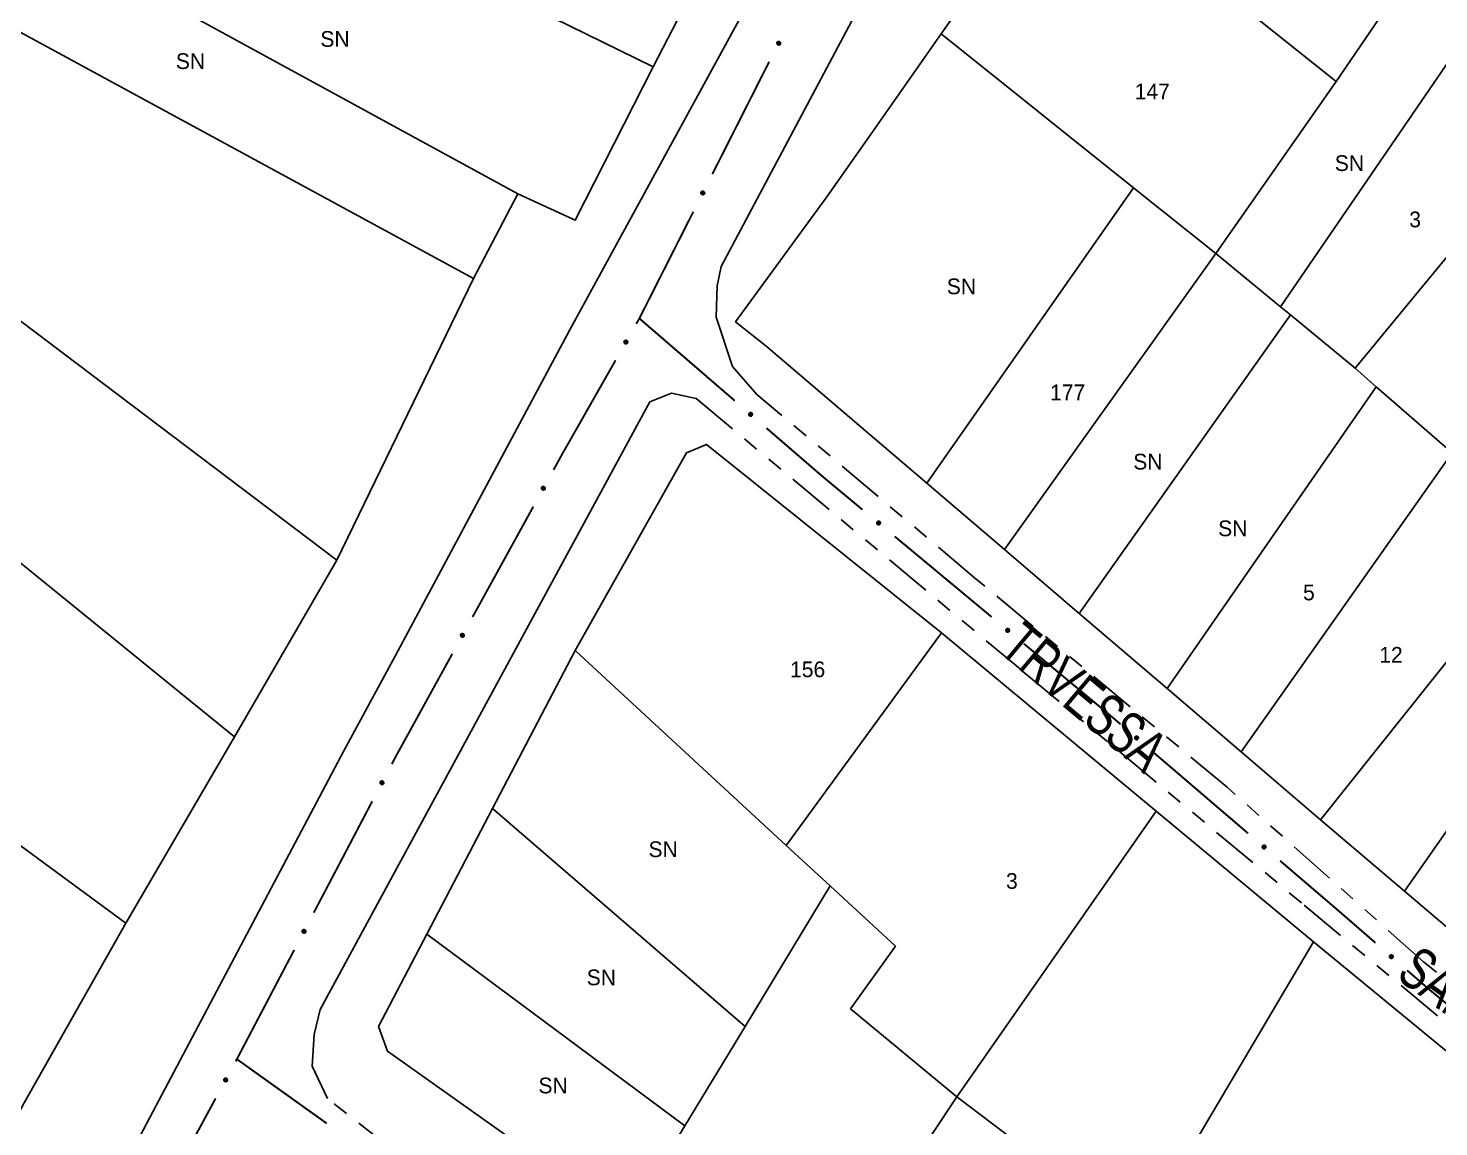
# Model space of a CAD drawing. Extents: x 209193 to 212081, y 4877574 to 4880493.
# Drawn here: x 209856.2 to 209990.7, y 4878686.6 to 4878791.3 of the extents above; entities that cross this region are included whole.
import ezdxf
from ezdxf.enums import TextEntityAlignment as Align

# ---------------------------------------------------------------- set-up
doc = ezdxf.new("R2010")
doc.units = 0
doc.header["$LTSCALE"] = 1.5
doc.header["$MEASUREMENT"] = 0
doc.linetypes.add('TRACO_25', pattern=[8, 3, -1, 1, -1, 1, -1])
for name, color, linetype in [('CD_MALHA_LOTES', 7, 'CONTINUOUS'), ('RU-QUADRA', 210, 'CONTINUOUS'), ('SV-EIXO-ROD-ESTR', 7, 'CONTINUOUS'), ('SV-EIXO-RUA-N-PAV', 6, 'CONTINUOUS'), ('SV-EST-MUNIC-PAV', 20, 'CONTINUOUS'), ('SV-RUA-NAO-PAV', 7, 'CONTINUOUS'), ('SV-TXT-RUA-N-PAV', 7, 'CONTINUOUS'), ('Th_NmrPort', 1, 'CONTINUOUS')]:
    doc.layers.add(name, color=color, linetype=linetype)
doc.styles.add('ARIAL', font='ARIAL.SHX')

msp = doc.modelspace()

# ---------------------------------------------------------------- linework, layer by layer
at = {"layer": 'CD_MALHA_LOTES', "linetype": 'Continuous', "flags": 128}
for points in [[(209853.40098, 4878818.24322), (209915.808732, 4878787.626565)], [(209929.251265, 4878813.696072), (209915.808732, 4878787.626565)], [(209980.899472, 4878786.222114), (209955.424889, 4878806.574308)], [(209902.904864, 4878775.529397), (209848.267111, 4878805.371383)], [(209898.662621, 4878767.451136), (209844.084836, 4878797.133159)], [(209943.233218, 4878790.778889), (209945.809784, 4878794.45896)], [(209975.58288, 4878764.775306), (209996.464433, 4878795.267885)], [(209980.899472, 4878786.222114), (209986.4757, 4878794.47161)], [(209936.565113, 4878781.254933), (209943.233218, 4878790.778889)], [(209961.565597, 4878776.104576), (209943.233218, 4878790.778889)], [(209915.808732, 4878787.626565), (209908.374752, 4878773.030088)], [(209969.434309, 4878769.846547), (209980.899472, 4878786.222114)], [(209982.706267, 4878758.900052), (210005.661011, 4878786.782514)], [(209885.645264, 4878740.626933), (209828.190425, 4878784.035774)], [(209932.36373, 4878775.254158), (209936.565113, 4878781.254933)], [(209902.904864, 4878775.529397), (209898.662621, 4878767.451136)], [(209908.374752, 4878773.030088), (209902.904864, 4878775.529397)], [(209926.539482, 4878761.048097), (209923.655007, 4878763.321722), (209932.36373, 4878775.254158)], [(209941.876724, 4878747.952197), (209961.565597, 4878776.104576)], [(209961.565597, 4878776.104576), (209969.434309, 4878769.846547)], [(209949.269803, 4878741.633273), (209969.434309, 4878769.846547)], [(209975.58288, 4878764.775306), (209969.434309, 4878769.846547)], [(209875.900509, 4878723.780539), (209819.416327, 4878769.658841)], [(209898.662621, 4878767.451136), (209885.645264, 4878740.626933)], [(209976.538449, 4878763.987168), (209975.58288, 4878764.775306)], [(209956.409977, 4878735.53051), (209976.538449, 4878763.987168)], [(209982.706267, 4878758.900052), (209976.538449, 4878763.987168)], [(209941.876724, 4878747.952197), (209926.539482, 4878761.048097)], [(209984.710118, 4878757.151279), (209982.706267, 4878758.900052)], [(209991.93596, 4878750.845248), (209984.710118, 4878757.151279)], [(209908.350444, 4878731.99601), (209918.986247, 4878750.860845), (209920.876571, 4878751.650662)], [(209920.876571, 4878751.650662), (209943.282864, 4878733.686316)], [(209971.824968, 4878722.355195), (209991.93596, 4878750.845248)], [(209806.735801, 4878749.262652), (209865.525491, 4878706.034335)], [(209949.269803, 4878741.633273), (209941.876724, 4878747.952197)], [(209979.409965, 4878715.872238), (210001.012511, 4878742.924092)], [(209956.409977, 4878735.53051), (209949.269803, 4878741.633273)], [(209885.645264, 4878740.626933), (209875.900509, 4878723.780539)], [(209987.41355, 4878709.063126), (210007.277924, 4878737.456232)], [(209964.782026, 4878728.374854), (209956.409977, 4878735.53051)], [(209928.485126, 4878713.438085), (209943.282864, 4878733.686316)], [(209943.282864, 4878733.686316), (209963.724276, 4878716.690717)], [(209900.479138, 4878716.935255), (209908.350444, 4878731.99601)], [(209928.485126, 4878713.438085), (209908.350444, 4878731.99601)], [(209971.824968, 4878722.355195), (209964.782026, 4878728.374854)], [(209875.900509, 4878723.780539), (209865.525491, 4878706.034335)], [(209979.409965, 4878715.872238), (209971.824968, 4878722.355195)], [(209894.234582, 4878704.987081), (209900.479138, 4878716.935255)], [(209900.479138, 4878716.935255), (209924.567622, 4878696.180743)], [(209944.750738, 4878689.469019), (209963.724276, 4878716.690717)], [(209963.724276, 4878716.690717), (209978.716711, 4878704.225559)], [(209987.41355, 4878709.063126), (209979.409965, 4878715.872238)], [(209932.679878, 4878709.571826), (209928.485126, 4878713.438085)], [(209924.567622, 4878696.180743), (209932.679878, 4878709.571826)], [(209938.904377, 4878703.834771), (209932.679878, 4878709.571826)], [(209996.03699, 4878701.726667), (209987.41355, 4878709.063126)], [(209865.525491, 4878706.034335), (209855.840672, 4878688.88801)], [(209918.818863, 4878686.691139), (209894.234582, 4878704.987081)], [(209962.178063, 4878676.2532), (209978.716711, 4878704.225559)], [(209978.716711, 4878704.225559), (210008.57417, 4878679.71138)], [(209934.61388, 4878697.86226), (209938.904377, 4878703.834771)], [(209944.750738, 4878689.469019), (209934.61388, 4878697.86226)], [(209924.567622, 4878696.180743), (209918.818863, 4878686.691139)], [(209913.315914, 4878677.607298), (209890.488904, 4878693.816546)], [(209925.813878, 4878660.947765), (209944.750738, 4878689.469019)], [(209952.965943, 4878683.23911), (209944.750738, 4878689.469019)], [(209918.818863, 4878686.691139), (209913.315914, 4878677.607298)]]:
    msp.add_lwpolyline(points, dxfattribs=at)
at = {"layer": 'CD_MALHA_LOTES', "linetype": 'Continuous'}
for points in [[(209964.782026, 4878728.374854), (209984.710118, 4878757.151279)], [(209890.488904, 4878693.816546), (209889.629507, 4878696.17585), (209894.234582, 4878704.987081)]]:
    msp.add_lwpolyline(points, dxfattribs=at)
at = {"layer": 'RU-QUADRA', "linetype": 'Continuous'}
msp.add_lwpolyline([(209972.882522, 4878903.12125), (209969.44855, 4878895.803587), (209972.838358, 4878893.724136), (209962.104393, 4878875.198324), (209954.429197, 4878861.131121), (209949.496711, 4878852.263024), (209942.503118, 4878839.395788), (209929.251265, 4878813.696072), (209915.808732, 4878787.626565), (209908.374752, 4878773.030088), (209902.904864, 4878775.529397), (209898.662621, 4878767.451136), (209885.645264, 4878740.626933), (209875.900509, 4878723.780539), (209865.525491, 4878706.034335), (209855.840672, 4878688.88801), (209849.982594, 4878677.97082), (209842.393513, 4878663.073568), (209835.539528, 4878648.466731), (209830.906898, 4878638.819766), (209827.204775, 4878631.110484), (209808.744543, 4878593.928511)], dxfattribs=at)
at = {"layer": 'RU-QUADRA', "linetype": 'Continuous', "flags": 128}
for points in [[(209996.464433, 4878795.267885), (209990.643997, 4878800.638204), (209964.948505, 4878822.171452), (209959.45636, 4878815.513236), (209960.466256, 4878814.933425), (209955.424889, 4878806.574308), (209949.604625, 4878811.224242), (209940.380598, 4878798.507677), (209945.809784, 4878794.45896), (209943.233218, 4878790.778889), (209936.565113, 4878781.254933), (209932.36373, 4878775.254158), (209923.655007, 4878763.321722), (209926.539482, 4878761.048097), (209941.876724, 4878747.952197), (209949.269803, 4878741.633273), (209956.409977, 4878735.53051), (209964.782026, 4878728.374854), (209971.824968, 4878722.355195), (209979.409965, 4878715.872238), (209987.41355, 4878709.063126), (209996.03699, 4878701.726667)], [(210008.57417, 4878679.71138), (209978.716711, 4878704.225559), (209963.724276, 4878716.690717), (209943.282864, 4878733.686316), (209920.876571, 4878751.650662), (209918.986247, 4878750.860845), (209908.350444, 4878731.99601), (209900.479138, 4878716.935255), (209894.234582, 4878704.987081), (209889.629507, 4878696.17585), (209890.488904, 4878693.816546), (209913.315914, 4878677.607298), (209910.677649, 4878673.45669), (209925.813878, 4878660.947765), (209933.868059, 4878654.291607), (209950.556929, 4878640.499543), (209957.20094, 4878635.008781), (209964.229058, 4878629.200584), (209962.114267, 4878626.297513), (209989.038762, 4878600.905398)]]:
    msp.add_lwpolyline(points, dxfattribs=at)
at = {"layer": 'SV-EIXO-ROD-ESTR'}
for points in [[(209927.604792, 4878789.812594), (209927.589762, 4878789.859136), (209927.586362, 4878789.902209), (209927.593866, 4878789.938951), (209927.608964, 4878789.96969), (209927.627951, 4878789.999397), (209927.653702, 4878790.025125), (209927.688609, 4878790.047349), (209927.735191, 4878790.062754), (209927.779545, 4878790.063337), (209927.81596, 4878790.057907), (209927.848918, 4878790.044009), (209927.877469, 4878790.025081), (209927.903309, 4878789.997448), (209927.925485, 4878789.961854), (209927.939842, 4878789.914639), (209927.942885, 4878789.872388), (209927.934693, 4878789.83704), (209927.920512, 4878789.803994), (209927.900764, 4878789.773897), (209927.875341, 4878789.748788), (209927.839463, 4878789.726524), (209927.792674, 4878789.712972), (209927.750568, 4878789.709455), (209927.715115, 4878789.717149), (209927.682895, 4878789.731842), (209927.652867, 4878789.750524), (209927.625927, 4878789.775333), (209927.604792, 4878789.812594)], [(209920.36901, 4878775.540037), (209920.353102, 4878775.586286), (209920.348887, 4878775.629288), (209920.355694, 4878775.666165), (209920.370207, 4878775.697184), (209920.388628, 4878775.727246), (209920.413887, 4878775.753457), (209920.448366, 4878775.776338), (209920.494648, 4878775.792622), (209920.538983, 4878775.794045), (209920.575494, 4878775.789305), (209920.60871, 4878775.776035), (209920.637614, 4878775.75765), (209920.663973, 4878775.730512), (209920.68682, 4878775.695344), (209920.702067, 4878775.64841), (209920.705911, 4878775.606224), (209920.69839, 4878775.570727), (209920.684837, 4878775.537418), (209920.665663, 4878775.506953), (209920.640719, 4878775.481367), (209920.605269, 4878775.458427), (209920.558746, 4878775.443992), (209920.516714, 4878775.439678), (209920.481121, 4878775.446698), (209920.448629, 4878775.46078), (209920.418252, 4878775.478889), (209920.390847, 4878775.503184), (209920.36901, 4878775.540037)], [(209913.032377, 4878761.330333), (209913.018743, 4878761.377303), (209913.01663, 4878761.420459), (209913.025227, 4878761.45696), (209913.041235, 4878761.487235), (209913.061101, 4878761.516362), (209913.087608, 4878761.54131), (209913.123162, 4878761.562483), (209913.170183, 4878761.576491), (209913.214534, 4878761.57575), (209913.250771, 4878761.569236), (209913.283301, 4878761.554361), (209913.311273, 4878761.534589), (209913.336277, 4878761.506198), (209913.357382, 4878761.469958), (209913.370323, 4878761.422336), (209913.372105, 4878761.380012), (209913.362862, 4878761.344925), (209913.347701, 4878761.312316), (209913.327064, 4878761.282822), (209913.300902, 4878761.258483), (209913.264376, 4878761.237299), (209913.217204, 4878761.22515), (209913.175012, 4878761.222891), (209913.139803, 4878761.231638), (209913.108036, 4878761.247287), (209913.078579, 4878761.266857), (209913.052392, 4878761.292459), (209913.032377, 4878761.330333)], [(209905.170212, 4878747.393828), (209905.155925, 4878747.440603), (209905.153212, 4878747.483726), (209905.1613, 4878747.520343), (209905.176886, 4878747.550838), (209905.196344, 4878747.580239), (209905.222501, 4878747.605553), (209905.257757, 4878747.627219), (209905.304579, 4878747.641879), (209905.348936, 4878747.641756), (209905.38526, 4878747.635746), (209905.417993, 4878747.621326), (209905.446239, 4878747.601945), (209905.471635, 4878747.573904), (209905.493242, 4878747.537961), (209905.506844, 4878747.490524), (209905.509215, 4878747.448229), (209905.500461, 4878747.413016), (209905.485755, 4878747.3802), (209905.46553, 4878747.350422), (209905.43971, 4878747.325721), (209905.403482, 4878747.304031), (209905.356483, 4878747.291226), (209905.314327, 4878747.288381), (209905.279, 4878747.296638), (209905.247019, 4878747.311843), (209905.217292, 4878747.331), (209905.190751, 4878747.356236), (209905.170212, 4878747.393828)], [(209897.455341, 4878733.376668), (209897.441054, 4878733.423443), (209897.438341, 4878733.466566), (209897.44643, 4878733.503184), (209897.462015, 4878733.533678), (209897.481473, 4878733.563079), (209897.507631, 4878733.588394), (209897.542886, 4878733.610059), (209897.589708, 4878733.624719), (209897.634065, 4878733.624596), (209897.670389, 4878733.618586), (209897.703123, 4878733.604166), (209897.731368, 4878733.584785), (209897.756764, 4878733.556744), (209897.778371, 4878733.520801), (209897.791974, 4878733.473364), (209897.794344, 4878733.43107), (209897.78559, 4878733.395857), (209897.770884, 4878733.363041), (209897.750659, 4878733.333262), (209897.724839, 4878733.308561), (209897.688611, 4878733.286871), (209897.641613, 4878733.274066), (209897.599456, 4878733.271221), (209897.564129, 4878733.279478), (209897.532148, 4878733.294683), (209897.502421, 4878733.313841), (209897.47588, 4878733.339076), (209897.455341, 4878733.376668)], [(209889.790213, 4878719.330307), (209889.775009, 4878719.376792), (209889.771449, 4878719.419853), (209889.778816, 4878719.456623), (209889.793799, 4878719.487418), (209889.812675, 4878719.517196), (209889.83833, 4878719.54302), (209889.873153, 4878719.565374), (209889.919677, 4878719.580952), (209889.964028, 4878719.5817), (209890.000463, 4878719.576406), (209890.033474, 4878719.562632), (209890.062095, 4878719.54381), (209890.088038, 4878719.516274), (209890.110347, 4878719.480763), (209890.124879, 4878719.433602), (209890.128081, 4878719.391363), (209890.120021, 4878719.355984), (209890.105963, 4878719.322886), (209890.086328, 4878719.292715), (209890.060998, 4878719.267511), (209890.025204, 4878719.245114), (209889.978466, 4878719.231387), (209889.936373, 4878719.227713), (209889.900891, 4878719.235274), (209889.868617, 4878719.249848), (209889.838519, 4878719.268417), (209889.811487, 4878719.293126), (209889.790213, 4878719.330307)], [(209882.352411, 4878705.164182), (209882.337207, 4878705.210667), (209882.333647, 4878705.253728), (209882.341014, 4878705.290498), (209882.355997, 4878705.321292), (209882.374873, 4878705.351071), (209882.400528, 4878705.376894), (209882.435351, 4878705.399249), (209882.481875, 4878705.414827), (209882.526226, 4878705.415575), (209882.562662, 4878705.410281), (209882.595672, 4878705.396507), (209882.624293, 4878705.377685), (209882.650236, 4878705.350149), (209882.672545, 4878705.314638), (209882.687077, 4878705.267477), (209882.690279, 4878705.225238), (209882.682219, 4878705.189859), (209882.668161, 4878705.156761), (209882.648526, 4878705.12659), (209882.623196, 4878705.101386), (209882.587402, 4878705.078989), (209882.540664, 4878705.065262), (209882.498571, 4878705.061588), (209882.463089, 4878705.069149), (209882.430815, 4878705.083723), (209882.400717, 4878705.102292), (209882.373685, 4878705.127001), (209882.352411, 4878705.164182)], [(209874.888437, 4878691.013602), (209874.873828, 4878691.060277), (209874.870816, 4878691.10338), (209874.878652, 4878691.140053), (209874.894026, 4878691.170654), (209874.91328, 4878691.200189), (209874.939262, 4878691.225684), (209874.974368, 4878691.247592), (209875.021087, 4878691.262576), (209875.065444, 4878691.262759), (209875.101809, 4878691.257001), (209875.134641, 4878691.242807), (209875.163019, 4878691.223621), (209875.188609, 4878691.195757), (209875.210464, 4878691.159964), (209875.224394, 4878691.112622), (209875.227056, 4878691.070345), (209875.218546, 4878691.035072), (209875.204068, 4878691.002156), (209875.184049, 4878690.972238), (209875.1584, 4878690.947359), (209875.122323, 4878690.92542), (209875.075414, 4878690.91229), (209875.033278, 4878690.909153), (209874.997895, 4878690.917166), (209874.965809, 4878690.93215), (209874.935951, 4878690.951101), (209874.909236, 4878690.976152), (209874.888437, 4878691.013602)]]:
    msp.add_lwpolyline(points, close=True, dxfattribs=at)
for points in [[(209927.586362, 4878789.902209), (209927.627951, 4878789.999397)], [(209927.587718, 4878789.883681), (209927.637554, 4878790.003977)], [(209927.589762, 4878789.859136), (209927.653702, 4878790.025125)], [(209927.597635, 4878789.838278), (209927.668066, 4878790.029505)], [(209927.604792, 4878789.812594), (209927.688609, 4878790.047349)], [(209927.617342, 4878789.793865), (209927.711912, 4878790.051057)], [(209927.625927, 4878789.775333), (209927.735191, 4878790.062754)], [(209927.641736, 4878789.767042), (209927.754832, 4878790.059201)], [(209927.652867, 4878789.750524), (209927.779545, 4878790.063337)], [(209927.668686, 4878789.745043), (209927.793847, 4878790.057061)], [(209927.682895, 4878789.731842), (209927.81596, 4878790.057907)], [(209927.700602, 4878789.726589), (209927.833925, 4878790.048181)], [(209927.715115, 4878789.717149), (209927.848918, 4878790.044009)], [(209927.735146, 4878789.716008), (209927.862224, 4878790.031643)], [(209927.750568, 4878789.709455), (209927.877469, 4878790.025081)], [(209927.773522, 4878789.712662), (209927.889102, 4878790.006594)], [(209927.792674, 4878789.712972), (209927.903309, 4878789.997448)], [(209927.816514, 4878789.723857), (209927.913424, 4878789.976721)], [(209927.839463, 4878789.726524), (209927.925485, 4878789.961854)], [(209927.857877, 4878789.743636), (209927.929442, 4878789.931174)], [(209927.875341, 4878789.748788), (209927.939842, 4878789.914639)], [(209927.889523, 4878789.765475), (209927.938792, 4878789.887615)], [(209927.900764, 4878789.773897), (209927.942885, 4878789.872388)], [(209920.348887, 4878775.629288), (209920.388628, 4878775.727246)], [(209920.350593, 4878775.610789), (209920.398142, 4878775.732007)], [(209920.353102, 4878775.586286), (209920.413887, 4878775.753457)], [(209920.361368, 4878775.565581), (209920.428165, 4878775.758108)], [(209920.36901, 4878775.540037), (209920.448366, 4878775.776338)], [(209920.381913, 4878775.521549), (209920.471595, 4878775.780486)], [(209920.390847, 4878775.503184), (209920.494648, 4878775.792622)], [(209920.406811, 4878775.495194), (209920.514353, 4878775.789442)], [(209920.418252, 4878775.478889), (209920.538983, 4878775.794045)], [(209920.434172, 4878775.473709), (209920.553402, 4878775.788041)], [(209920.448629, 4878775.46078), (209920.575494, 4878775.789305)], [(209920.466433, 4878775.455863), (209920.59364, 4878775.779922)], [(209920.481121, 4878775.446698), (209920.60871, 4878775.776035)], [(209920.50117, 4878775.445938), (209920.622248, 4878775.763923)], [(209920.516714, 4878775.439678), (209920.637614, 4878775.75765)], [(209920.539603, 4878775.443319), (209920.649595, 4878775.739387)], [(209920.558746, 4878775.443992), (209920.663973, 4878775.730512)], [(209920.582376, 4878775.455326), (209920.674479, 4878775.709981)], [(209920.605269, 4878775.458427), (209920.68682, 4878775.695344)], [(209920.623357, 4878775.475885), (209920.691356, 4878775.664745)], [(209920.640719, 4878775.481367), (209920.702067, 4878775.64841)], [(209920.654583, 4878775.498319), (209920.70153, 4878775.621371)], [(209920.665663, 4878775.506953), (209920.705911, 4878775.606224)], [(209913.01663, 4878761.420459), (209913.061101, 4878761.516362)], [(209913.017432, 4878761.401899), (209913.070836, 4878761.520653)], [(209913.018743, 4878761.377303), (209913.087608, 4878761.54131)], [(209913.02599, 4878761.356219), (209913.102095, 4878761.54526)], [(209913.032377, 4878761.330333), (209913.123162, 4878761.562483)], [(209913.044363, 4878761.311238), (209913.146565, 4878761.565493)], [(209913.052392, 4878761.292459), (209913.170183, 4878761.576491)], [(209913.067947, 4878761.283699), (209913.18971, 4878761.572354)], [(209913.078579, 4878761.266857), (209913.214534, 4878761.57575)], [(209913.094228, 4878761.260906), (209913.228644, 4878761.56905)], [(209913.108036, 4878761.247287), (209913.250771, 4878761.569236)], [(209913.125579, 4878761.241508), (209913.268438, 4878761.558978)], [(209913.139803, 4878761.231638), (209913.283301, 4878761.554361)], [(209913.159792, 4878761.229901), (209913.296231, 4878761.541604)], [(209913.175012, 4878761.222891), (209913.311273, 4878761.534589)], [(209913.198051, 4878761.225412), (209913.322349, 4878761.515764)], [(209913.217204, 4878761.22515), (209913.336277, 4878761.506198)], [(209913.241358, 4878761.235319), (209913.34577, 4878761.485179)], [(209913.264376, 4878761.237299), (209913.357382, 4878761.469958)], [(209913.283293, 4878761.253854), (209913.360421, 4878761.439174)], [(209913.300902, 4878761.258483), (209913.370323, 4878761.422336)], [(209913.315576, 4878761.274739), (209913.368468, 4878761.395355)], [(209913.327064, 4878761.282822), (209913.372105, 4878761.380012)], [(209905.153212, 4878747.483726), (209905.196344, 4878747.580239)], [(209905.154272, 4878747.465179), (209905.206018, 4878747.584665)], [(209905.155925, 4878747.440603), (209905.222501, 4878747.605553)], [(209905.163465, 4878747.419623), (209905.236932, 4878747.609704)], [(209905.170212, 4878747.393828), (209905.257757, 4878747.627219)], [(209905.182462, 4878747.374901), (209905.281117, 4878747.630554)], [(209905.190751, 4878747.356236), (209905.304579, 4878747.641879)], [(209905.206426, 4878747.347694), (209905.324161, 4878747.638014)], [(209905.217292, 4878747.331), (209905.348936, 4878747.641756)], [(209905.233022, 4878747.325268), (209905.363137, 4878747.635253)], [(209905.247019, 4878747.311843), (209905.38526, 4878747.635746)], [(209905.26464, 4878747.306308), (209905.403068, 4878747.625736)], [(209905.279, 4878747.296638), (209905.417993, 4878747.621326)], [(209905.299011, 4878747.295179), (209905.4311, 4878747.608749)], [(209905.314327, 4878747.288381), (209905.446239, 4878747.601945)], [(209905.337329, 4878747.291222), (209905.457575, 4878747.583275)], [(209905.356483, 4878747.291226), (209905.471635, 4878747.573904)], [(209905.380494, 4878747.30173), (209905.481419, 4878747.553019)], [(209905.403482, 4878747.304031), (209905.493242, 4878747.537961)], [(209905.422167, 4878747.320848), (209905.496709, 4878747.507222)], [(209905.43971, 4878747.325721), (209905.506844, 4878747.490524)], [(209905.454156, 4878747.34218), (209905.505365, 4878747.46352)], [(209905.46553, 4878747.350422), (209905.509215, 4878747.448229)], [(209897.438341, 4878733.466566), (209897.481473, 4878733.563079)], [(209897.439401, 4878733.448019), (209897.491147, 4878733.567505)], [(209897.441054, 4878733.423443), (209897.507631, 4878733.588394)], [(209897.448594, 4878733.402463), (209897.522062, 4878733.592544)], [(209897.455341, 4878733.376668), (209897.542886, 4878733.610059)], [(209897.467591, 4878733.357741), (209897.566246, 4878733.613395)], [(209897.47588, 4878733.339076), (209897.589708, 4878733.624719)], [(209897.491555, 4878733.330534), (209897.60929, 4878733.620854)], [(209897.502421, 4878733.313841), (209897.634065, 4878733.624596)], [(209897.518151, 4878733.308108), (209897.648266, 4878733.618093)], [(209897.532148, 4878733.294683), (209897.670389, 4878733.618586)], [(209897.549769, 4878733.289148), (209897.688197, 4878733.608576)], [(209897.564129, 4878733.279478), (209897.703123, 4878733.604166)], [(209897.58414, 4878733.278019), (209897.716229, 4878733.59159)], [(209897.599456, 4878733.271221), (209897.731368, 4878733.584785)], [(209897.622458, 4878733.274062), (209897.742705, 4878733.566115)], [(209897.641613, 4878733.274066), (209897.756764, 4878733.556744)], [(209897.665623, 4878733.28457), (209897.766548, 4878733.535859)], [(209897.688611, 4878733.286871), (209897.778371, 4878733.520801)], [(209897.707296, 4878733.303688), (209897.781838, 4878733.490062)], [(209897.724839, 4878733.308561), (209897.791974, 4878733.473364)], [(209897.739285, 4878733.32502), (209897.790494, 4878733.44636)], [(209897.750659, 4878733.333262), (209897.794344, 4878733.43107)], [(209889.771449, 4878719.419853), (209889.812675, 4878719.517196)], [(209889.772874, 4878719.40133), (209889.822261, 4878719.521811)], [(209889.775009, 4878719.376792), (209889.83833, 4878719.54302)], [(209889.78296, 4878719.355964), (209889.852676, 4878719.547453)], [(209889.790213, 4878719.330307), (209889.873153, 4878719.565374)], [(209889.802833, 4878719.311625), (209889.896442, 4878719.569168)], [(209889.811487, 4878719.293126), (209889.919677, 4878719.580952)], [(209889.827327, 4878719.284894), (209889.939332, 4878719.577473)], [(209889.838519, 4878719.268417), (209889.964028, 4878719.5817)], [(209889.854359, 4878719.262995), (209889.978355, 4878719.575478)], [(209889.868617, 4878719.249848), (209890.000463, 4878719.576406)], [(209889.886344, 4878719.244661), (209890.018465, 4878719.566748)], [(209889.900891, 4878719.235274), (209890.033474, 4878719.562632)], [(209889.920927, 4878719.234209), (209890.046825, 4878719.550316)], [(209889.936373, 4878719.227713), (209890.062095, 4878719.54381)], [(209889.959315, 4878719.231006), (209890.073797, 4878719.525367)], [(209889.978466, 4878719.231387), (209890.088038, 4878719.516274)], [(209890.002265, 4878719.242361), (209890.09823, 4878719.495585)], [(209890.025204, 4878719.245114), (209890.110347, 4878719.480763)], [(209890.043554, 4878719.262294), (209890.114418, 4878719.450098)], [(209890.060998, 4878719.267511), (209890.124879, 4878719.433602)], [(209890.075118, 4878719.284251), (209890.123931, 4878719.406575)], [(209890.086328, 4878719.292715), (209890.128081, 4878719.391363)], [(209882.333647, 4878705.253728), (209882.374873, 4878705.351071)], [(209882.335072, 4878705.235205), (209882.384459, 4878705.355686)], [(209882.337207, 4878705.210667), (209882.400528, 4878705.376894)], [(209882.345158, 4878705.189839), (209882.414874, 4878705.381328)], [(209882.352411, 4878705.164182), (209882.435351, 4878705.399249)], [(209882.365031, 4878705.1455), (209882.45864, 4878705.403043)], [(209882.373685, 4878705.127001), (209882.481875, 4878705.414827)], [(209882.389525, 4878705.118769), (209882.50153, 4878705.411348)], [(209882.400717, 4878705.102292), (209882.526226, 4878705.415575)], [(209882.416557, 4878705.09687), (209882.540553, 4878705.409353)], [(209882.430815, 4878705.083723), (209882.562662, 4878705.410281)], [(209882.448542, 4878705.078535), (209882.580663, 4878705.400623)], [(209882.463089, 4878705.069149), (209882.595672, 4878705.396507)], [(209882.483125, 4878705.068084), (209882.609024, 4878705.384191)], [(209882.498571, 4878705.061588), (209882.624293, 4878705.377685)], [(209882.521513, 4878705.064881), (209882.635995, 4878705.359242)], [(209882.540664, 4878705.065262), (209882.650236, 4878705.350149)], [(209882.564463, 4878705.076236), (209882.660428, 4878705.32946)], [(209882.587402, 4878705.078989), (209882.672545, 4878705.314638)], [(209882.605752, 4878705.096169), (209882.676616, 4878705.283973)], [(209882.623196, 4878705.101386), (209882.687077, 4878705.267477)], [(209882.637316, 4878705.118126), (209882.686129, 4878705.240449)], [(209882.648526, 4878705.12659), (209882.690279, 4878705.225238)], [(209874.870816, 4878691.10338), (209874.91328, 4878691.200189)], [(209874.872005, 4878691.084841), (209874.922924, 4878691.204682)], [(209874.873828, 4878691.060277), (209874.939262, 4878691.225684)], [(209874.881513, 4878691.039349), (209874.953664, 4878691.229934)], [(209874.888437, 4878691.013602), (209874.974368, 4878691.247592)], [(209874.900818, 4878690.99476), (209874.997703, 4878691.251089)], [(209874.909236, 4878690.976152), (209875.021087, 4878691.262576)], [(209874.92497, 4878690.967719), (209875.040695, 4878691.258846)], [(209874.935951, 4878690.951101), (209875.065444, 4878691.262759)], [(209874.95172, 4878690.945478), (209875.07969, 4878691.256354)], [(209874.965809, 4878690.93215), (209875.101809, 4878691.257001)], [(209874.983469, 4878690.926737), (209875.119685, 4878691.247113)], [(209874.997895, 4878690.917166), (209875.134641, 4878691.242807)], [(209875.017915, 4878690.915845), (209875.147834, 4878691.230321)], [(209875.033278, 4878690.909153), (209875.163019, 4878691.223621)], [(209875.05626, 4878690.912153), (209875.174485, 4878691.205031)], [(209875.075414, 4878690.91229), (209875.188609, 4878691.195757)], [(209875.099351, 4878690.92296), (209875.198537, 4878691.17494)], [(209875.122323, 4878690.92542), (209875.210464, 4878691.159964)], [(209875.140891, 4878690.942365), (209875.214143, 4878691.12925)], [(209875.1584, 4878690.947359), (209875.224394, 4878691.112622)], [(209875.172732, 4878690.963918), (209875.223101, 4878691.085609)], [(209875.184049, 4878690.972238), (209875.227056, 4878691.070345)]]:
    msp.add_lwpolyline(points, dxfattribs=at)
at = {"layer": 'SV-EIXO-ROD-ESTR', "const_width": 0.18}
for points in [[(209921.43478, 4878777.403265), (209926.85092, 4878788.11146)], [(209914.48131, 4878763.655632), (209919.6294, 4878773.833867)], [(209914.187736, 4878763.139374), (209914.48131, 4878763.655632)], [(209907.162128, 4878750.784645), (209912.210449, 4878759.662258)], [(209906.300289, 4878749.218769), (209906.782468, 4878750.094841)], [(209906.782468, 4878750.094841), (209907.162128, 4878750.784645)], [(209898.585418, 4878735.201609), (209904.371571, 4878745.714479)], [(209891.250516, 4878721.874815), (209896.6567, 4878731.697319)], [(209890.884193, 4878721.177112), (209891.250516, 4878721.874815)], [(209883.446391, 4878707.010987), (209889.024743, 4878717.635581)], [(209876.120789, 4878693.05856), (209881.586941, 4878703.469456)], [(209876.005874, 4878692.84631), (209876.120789, 4878693.05856)], [(209868.388072, 4878678.776161), (209874.101423, 4878689.328773)]]:
    msp.add_lwpolyline(points, dxfattribs=at)
at = {"layer": 'SV-EIXO-RUA-N-PAV', "const_width": 0.18}
for points in [[(209914.48131, 4878763.655632), (209923.566688, 4878755.816249)], [(209926.595147, 4878753.203122), (209931.89495, 4878748.630148)], [(209931.89495, 4878748.630148), (209931.936824, 4878748.594018)], [(209931.936824, 4878748.594018), (209935.740493, 4878745.434573)], [(209938.817464, 4878742.878747), (209948.048378, 4878735.211267)], [(209951.125349, 4878732.655441), (209959.587019, 4878725.626918)], [(209959.587019, 4878725.626918), (209959.616281, 4878725.602613)], [(209959.616281, 4878725.602613), (209960.347136, 4878724.977137)], [(209963.386157, 4878722.3763), (209972.50322, 4878714.573791)], [(209975.542241, 4878711.972954), (209980.860528, 4878707.42149)], [(209980.860528, 4878707.42149), (209981.061626, 4878707.249387)], [(209981.061626, 4878707.249387), (209984.638014, 4878704.14574)], [(209987.659051, 4878701.524035), (209989.16957, 4878700.213183)], [(209989.16957, 4878700.213183), (209989.73951, 4878699.71858)], [(209989.73951, 4878699.71858), (209996.88787, 4878693.855318)], [(209876.554013, 4878692.748755), (209876.120789, 4878693.05856)], [(209884.688151, 4878686.9319), (209876.554013, 4878692.748755)]]:
    msp.add_lwpolyline(points, dxfattribs=at)
at = {"layer": 'SV-EIXO-RUA-N-PAV'}
for points in [[(209925.044048, 4878754.686893), (209925.092769, 4878754.691175), (209925.135517, 4878754.684892), (209925.169664, 4878754.669389), (209925.196266, 4878754.647822), (209925.220996, 4878754.622693), (209925.240339, 4878754.591857), (209925.254227, 4878754.552876), (209925.258865, 4878754.504033), (209925.249551, 4878754.460664), (209925.236143, 4878754.426375), (209925.215252, 4878754.397341), (209925.190438, 4878754.373726), (209925.157742, 4878754.354692), (209925.118102, 4878754.341004), (209925.068875, 4878754.337529), (209925.027008, 4878754.343976), (209924.994374, 4878754.359838), (209924.965318, 4878754.381025), (209924.940378, 4878754.406983), (209924.921565, 4878754.437362), (209924.907854, 4878754.477298), (209924.905068, 4878754.525931), (209924.911022, 4878754.567762), (209924.926421, 4878754.60061), (209924.947925, 4878754.628746), (209924.972827, 4878754.653856), (209925.003015, 4878754.674591), (209925.044048, 4878754.686893)], [(209937.23879, 4878744.333144), (209937.287422, 4878744.33834), (209937.330281, 4878744.33286), (209937.364712, 4878744.318001), (209937.391714, 4878744.296938), (209937.416912, 4878744.272277), (209937.43683, 4878744.241809), (209937.451447, 4878744.203096), (209937.457001, 4878744.154348), (209937.448503, 4878744.110812), (209937.435741, 4878744.076277), (209937.415398, 4878744.046856), (209937.391032, 4878744.02278), (209937.358699, 4878744.003136), (209937.319323, 4878743.988706), (209937.27017, 4878743.984307), (209937.228189, 4878743.989968), (209937.195263, 4878744.005214), (209937.165815, 4878744.025853), (209937.140392, 4878744.051338), (209937.121012, 4878744.081358), (209937.106554, 4878744.12103), (209937.102856, 4878744.169602), (209937.108023, 4878744.211537), (209937.122803, 4878744.244668), (209937.143775, 4878744.273203), (209937.168202, 4878744.298776), (209937.197996, 4878744.320074), (209937.23879, 4878744.333144)], [(209949.546675, 4878734.109838), (209949.595306, 4878734.115034), (209949.638165, 4878734.109554), (209949.672596, 4878734.094696), (209949.699599, 4878734.073632), (209949.724796, 4878734.048971), (209949.744715, 4878734.018503), (209949.759332, 4878733.97979), (209949.764886, 4878733.931043), (209949.756387, 4878733.887507), (209949.743626, 4878733.852971), (209949.723283, 4878733.82355), (209949.698916, 4878733.799474), (209949.666584, 4878733.77983), (209949.627207, 4878733.7654), (209949.578054, 4878733.761002), (209949.536073, 4878733.766662), (209949.503147, 4878733.781908), (209949.473699, 4878733.802547), (209949.448276, 4878733.828032), (209949.428896, 4878733.858052), (209949.414439, 4878733.897725), (209949.41074, 4878733.946296), (209949.415908, 4878733.988231), (209949.430688, 4878734.021363), (209949.451659, 4878734.049897), (209949.476086, 4878734.075471), (209949.50588, 4878734.096768), (209949.546675, 4878734.109838)], [(209961.829059, 4878723.853775), (209961.877762, 4878723.858254), (209961.920536, 4878723.852145), (209961.954745, 4878723.836781), (209961.981434, 4878723.815322), (209962.006265, 4878723.790293), (209962.025734, 4878723.759535), (209962.039779, 4878723.720611), (209962.044615, 4878723.671787), (209962.035477, 4878723.628381), (209962.022208, 4878723.594037), (209962.001435, 4878723.564919), (209961.976716, 4878723.541204), (209961.944098, 4878723.522038), (209961.904514, 4878723.508189), (209961.855301, 4878723.504515), (209961.813408, 4878723.510792), (209961.78071, 4878723.526521), (209961.751569, 4878723.547591), (209961.726524, 4878723.573448), (209961.707588, 4878723.60375), (209961.693716, 4878723.643631), (209961.690733, 4878723.692251), (209961.696517, 4878723.734106), (209961.711783, 4878723.767016), (209961.733172, 4878723.795239), (209961.757973, 4878723.82045), (209961.788077, 4878723.841307), (209961.829059, 4878723.853775)], [(209973.985144, 4878713.450429), (209974.033846, 4878713.454908), (209974.07662, 4878713.448798), (209974.110829, 4878713.433434), (209974.137518, 4878713.411975), (209974.16235, 4878713.386947), (209974.181818, 4878713.356189), (209974.195863, 4878713.317265), (209974.200699, 4878713.268441), (209974.191561, 4878713.225035), (209974.178293, 4878713.190691), (209974.157519, 4878713.161573), (209974.1328, 4878713.137857), (209974.100182, 4878713.118691), (209974.060598, 4878713.104843), (209974.011385, 4878713.101168), (209973.969492, 4878713.107445), (209973.936794, 4878713.123175), (209973.907653, 4878713.144245), (209973.882608, 4878713.170101), (209973.863672, 4878713.200404), (209973.8498, 4878713.240284), (209973.846817, 4878713.288905), (209973.852601, 4878713.33076), (209973.867867, 4878713.36367), (209973.889256, 4878713.391893), (209973.914057, 4878713.417104), (209973.944161, 4878713.437961), (209973.985144, 4878713.450429)], [(209986.112166, 4878703.012199), (209986.160899, 4878703.016342), (209986.203629, 4878703.009938), (209986.237731, 4878702.994339), (209986.264272, 4878702.972697), (209986.288931, 4878702.947498), (209986.308187, 4878702.916607), (209986.321964, 4878702.877587), (209986.326463, 4878702.828731), (209986.317026, 4878702.785389), (209986.303522, 4878702.751137), (209986.282548, 4878702.722163), (209986.257667, 4878702.698618), (209986.224917, 4878702.679677), (209986.185238, 4878702.666101), (209986.136002, 4878702.662766), (209986.094153, 4878702.669331), (209986.061564, 4878702.685286), (209986.032569, 4878702.706556), (209986.007703, 4878702.732584), (209985.988975, 4878702.763016), (209985.975379, 4878702.802992), (209985.97273, 4878702.851631), (209985.978802, 4878702.893445), (209985.994295, 4878702.92625), (209986.015878, 4878702.954325), (209986.040852, 4878702.979364), (209986.071098, 4878703.000014), (209986.112166, 4878703.012199)]]:
    msp.add_lwpolyline(points, close=True, dxfattribs=at)
for points in [[(209924.905068, 4878754.525931), (209925.157742, 4878754.354692)], [(209924.907854, 4878754.477298), (209925.118102, 4878754.341004)], [(209924.909034, 4878754.54467), (209925.169824, 4878754.366504)], [(209924.910368, 4878754.500264), (209925.135283, 4878754.349449)], [(209924.911022, 4878754.567762), (209925.190438, 4878754.373726)], [(209924.920433, 4878754.455534), (209925.087311, 4878754.343983)], [(209924.920846, 4878754.581336), (209925.200232, 4878754.387125)], [(209924.921565, 4878754.437362), (209925.068875, 4878754.337529)], [(209924.926421, 4878754.60061), (209925.215252, 4878754.397341)], [(209924.934672, 4878754.419818), (209925.042764, 4878754.344573)], [(209924.938858, 4878754.612654), (209925.222659, 4878754.411028)], [(209924.940378, 4878754.406983), (209925.027008, 4878754.343976)], [(209924.947925, 4878754.628746), (209925.236143, 4878754.426375)], [(209924.963959, 4878754.639656), (209925.240246, 4878754.448119)], [(209924.972827, 4878754.653856), (209925.249551, 4878754.460664)], [(209924.99141, 4878754.661026), (209925.251025, 4878754.485677)], [(209925.003015, 4878754.674591), (209925.258865, 4878754.504033)], [(209925.022993, 4878754.678831), (209925.252649, 4878754.529333)], [(209925.044048, 4878754.686893), (209925.254227, 4878754.552876)], [(209925.070681, 4878754.688147), (209925.241409, 4878754.576879)], [(209925.092769, 4878754.691175), (209925.240339, 4878754.591857)], [(209925.117153, 4878754.687698), (209925.22332, 4878754.612311)], [(209925.135517, 4878754.684892), (209925.220996, 4878754.622693)], [(209937.108023, 4878744.211537), (209937.391032, 4878744.02278)], [(209937.117591, 4878744.225294), (209937.400573, 4878744.036361)], [(209937.122803, 4878744.244668), (209937.415398, 4878744.046856)], [(209937.135012, 4878744.256944), (209937.422548, 4878744.06068)], [(209937.143775, 4878744.273203), (209937.435741, 4878744.076277)], [(209937.159602, 4878744.284412), (209937.439435, 4878744.098095)], [(209937.168202, 4878744.298776), (209937.448503, 4878744.110812)], [(209937.186647, 4878744.306294), (209937.449508, 4878744.135848)], [(209937.197996, 4878744.320074), (209937.457001, 4878744.154348)], [(209937.217891, 4878744.324689), (209937.450311, 4878744.179527)], [(209937.23879, 4878744.333144), (209937.451447, 4878744.203096)], [(209937.265395, 4878744.334898), (209937.438181, 4878744.226854)], [(209937.287422, 4878744.33834), (209937.43683, 4878744.241809)], [(209937.311867, 4878744.335321), (209937.419431, 4878744.261941)], [(209937.330281, 4878744.33286), (209937.416912, 4878744.272277)], [(209937.102856, 4878744.169602), (209937.358699, 4878744.003136)], [(209937.106469, 4878744.188412), (209937.370557, 4878744.015173)], [(209937.106554, 4878744.12103), (209937.319323, 4878743.988706)], [(209937.108636, 4878744.144039), (209937.336342, 4878743.997472)], [(209937.119539, 4878744.099506), (209937.288482, 4878743.991106)], [(209937.121012, 4878744.081358), (209937.27017, 4878743.984307)], [(209937.134446, 4878744.064064), (209937.243931, 4878743.990861)], [(209937.140392, 4878744.051338), (209937.228189, 4878743.989968)], [(209949.41074, 4878733.946296), (209949.666584, 4878733.77983)], [(209949.414353, 4878733.965106), (209949.678441, 4878733.791867)], [(209949.414439, 4878733.897725), (209949.627207, 4878733.7654)], [(209949.415908, 4878733.988231), (209949.698916, 4878733.799474)], [(209949.416521, 4878733.920734), (209949.644227, 4878733.774167)], [(209949.425476, 4878734.001988), (209949.708457, 4878733.813055)], [(209949.427424, 4878733.8762), (209949.596366, 4878733.767801)], [(209949.428896, 4878733.858052), (209949.578054, 4878733.761002)], [(209949.430688, 4878734.021363), (209949.723283, 4878733.82355)], [(209949.442331, 4878733.840758), (209949.551816, 4878733.767555)], [(209949.442896, 4878734.033638), (209949.730432, 4878733.837374)], [(209949.448276, 4878733.828032), (209949.536073, 4878733.766662)], [(209949.451659, 4878734.049897), (209949.743626, 4878733.852971)], [(209949.467486, 4878734.061107), (209949.747319, 4878733.874789)], [(209949.476086, 4878734.075471), (209949.756387, 4878733.887507)], [(209949.494531, 4878734.082988), (209949.757392, 4878733.912543)], [(209949.50588, 4878734.096768), (209949.764886, 4878733.931043)], [(209949.525775, 4878734.101383), (209949.758196, 4878733.956221)], [(209949.546675, 4878734.109838), (209949.759332, 4878733.97979)], [(209949.57328, 4878734.111592), (209949.746065, 4878734.003548)], [(209949.595306, 4878734.115034), (209949.744715, 4878734.018503)], [(209949.619752, 4878734.112016), (209949.727315, 4878734.038635)], [(209949.638165, 4878734.109554), (209949.724796, 4878734.048971)], [(209961.690733, 4878723.692251), (209961.944098, 4878723.522038)], [(209961.693716, 4878723.643631), (209961.904514, 4878723.508189)], [(209961.694622, 4878723.711007), (209961.956132, 4878723.533899)], [(209961.696136, 4878723.666607), (209961.92166, 4878723.516704)], [(209961.696517, 4878723.734106), (209961.976716, 4878723.541204)], [(209961.706286, 4878723.74772), (209961.986457, 4878723.554643)], [(209961.706383, 4878723.621918), (209961.873711, 4878723.511043)], [(209961.707588, 4878723.60375), (209961.855301, 4878723.504515)], [(209961.711783, 4878723.767016), (209962.001435, 4878723.564919)], [(209961.720766, 4878723.58626), (209961.829162, 4878723.511453)], [(209961.724171, 4878723.779111), (209962.008787, 4878723.578636)], [(209961.726524, 4878723.573448), (209961.813408, 4878723.510792)], [(209961.733172, 4878723.795239), (209962.022208, 4878723.594037)], [(209961.749162, 4878723.806214), (209962.026223, 4878723.615799)], [(209961.757973, 4878723.82045), (209962.035477, 4878723.628381)], [(209961.776527, 4878723.827696), (209962.03685, 4878723.6534)], [(209961.788077, 4878723.841307), (209962.044615, 4878723.671787)], [(209961.808038, 4878723.845628), (209962.038296, 4878723.697062)], [(209961.829059, 4878723.853775), (209962.039779, 4878723.720611)], [(209961.855687, 4878723.855137), (209962.026864, 4878723.744562)], [(209961.877762, 4878723.858254), (209962.025734, 4878723.759535)], [(209961.902161, 4878723.854877), (209962.008632, 4878723.779921)], [(209961.920536, 4878723.852145), (209962.006265, 4878723.790293)], [(209973.846817, 4878713.288905), (209974.100182, 4878713.118691)], [(209973.850706, 4878713.30766), (209974.112216, 4878713.130553)], [(209973.852601, 4878713.33076), (209974.1328, 4878713.137857)], [(209973.86237, 4878713.344374), (209974.142541, 4878713.151296)], [(209973.867867, 4878713.36367), (209974.157519, 4878713.161573)], [(209973.880255, 4878713.375764), (209974.164871, 4878713.17529)], [(209973.889256, 4878713.391893), (209974.178293, 4878713.190691)], [(209973.905247, 4878713.402868), (209974.182307, 4878713.212452)], [(209973.914057, 4878713.417104), (209974.191561, 4878713.225035)], [(209973.932611, 4878713.424349), (209974.192934, 4878713.250053)], [(209973.944161, 4878713.437961), (209974.200699, 4878713.268441)], [(209973.964122, 4878713.442282), (209974.194381, 4878713.293715)], [(209973.985144, 4878713.450429), (209974.195863, 4878713.317265)], [(209974.011771, 4878713.451791), (209974.182948, 4878713.341215)], [(209974.033846, 4878713.454908), (209974.181818, 4878713.356189)], [(209974.058245, 4878713.45153), (209974.164716, 4878713.376574)], [(209974.07662, 4878713.448798), (209974.16235, 4878713.386947)], [(209973.8498, 4878713.240284), (209974.060598, 4878713.104843)], [(209973.85222, 4878713.26326), (209974.077744, 4878713.113358)], [(209973.862467, 4878713.218571), (209974.029796, 4878713.107697)], [(209973.863672, 4878713.200404), (209974.011385, 4878713.101168)], [(209973.876851, 4878713.182913), (209973.985246, 4878713.108107)], [(209973.882608, 4878713.170101), (209973.969492, 4878713.107445)], [(209985.97273, 4878702.851631), (209986.224917, 4878702.679677)], [(209985.975379, 4878702.802992), (209986.185238, 4878702.666101)], [(209985.976749, 4878702.870359), (209986.237032, 4878702.691455)], [(209985.977957, 4878702.82595), (209986.202443, 4878702.674498)], [(209985.978802, 4878702.893445), (209986.257667, 4878702.698618)], [(209985.987896, 4878702.781192), (209986.154457, 4878702.669168)], [(209985.988666, 4878702.906992), (209986.267499, 4878702.71199)], [(209985.988975, 4878702.763016), (209986.136002, 4878702.662766)], [(209985.994295, 4878702.92625), (209986.282548, 4878702.722163)], [(209986.002033, 4878702.745436), (209986.109911, 4878702.669884)], [(209986.006766, 4878702.938258), (209986.289994, 4878702.735829)], [(209986.007703, 4878702.732584), (209986.094153, 4878702.669331)], [(209986.015878, 4878702.954325), (209986.303522, 4878702.751137)], [(209986.031943, 4878702.965189), (209986.307686, 4878702.77287)], [(209986.040852, 4878702.979364), (209986.317026, 4878702.785389)], [(209986.059455, 4878702.986482), (209986.318572, 4878702.810397)], [(209986.071098, 4878703.000014), (209986.326463, 4878702.828731)], [(209986.091089, 4878703.004197), (209986.320319, 4878702.854048)], [(209986.112166, 4878703.012199), (209986.321964, 4878702.877587)], [(209986.138803, 4878703.013377), (209986.309214, 4878702.901626)], [(209986.160899, 4878703.016342), (209986.308187, 4878702.916607)], [(209986.185273, 4878703.012797), (209986.291226, 4878702.937109)], [(209986.203629, 4878703.009938), (209986.288931, 4878702.947498)]]:
    msp.add_lwpolyline(points, dxfattribs=at)
at = {"layer": 'SV-EST-MUNIC-PAV', "linetype": 'Continuous'}
for points in [[(210045.454907, 4879059.275132, 9.249802), (210048.226631, 4879052.057467, 9.239621), (210049.233789, 4879041.560497, 9.209081), (210047.075265, 4879025.005999, 9.487975), (210041.881915, 4879012.518718, 9.447078), (210024.653157, 4878979.100002, 9.263038), (210010.876271, 4878956.700693, 9.068774), (209999.99033, 4878935.175336, 9.05855), (209987.813915, 4878912.090303, 8.986979), (209964.161484, 4878867.369925, 8.618899), (209942.420148, 4878826.658679, 7.688476), (209924.370725, 4878792.805959, 7.494212), (209907.882294, 4878762.642436, 7.248826), (209891.233723, 4878731.533224, 7.238601), (209889.809042, 4878728.903047, 7.238601), (209886.904505, 4878723.540831, 7.238601), (209886.316574, 4878722.442323, 7.126132), (209860.281872, 4878673.281007, 7.187479), (209848.411212, 4878650.956456, 7.279499), (209825.739604, 4878609.415378, 7.218152)], [(209923.348762, 4878759.088586, 7.289723), (209921.803753, 4878763.772495, 7.310172), (209921.884457, 4878766.771815, 7.320396), (209922.284917, 4878768.601409, 7.207928), (209953.49126, 4878827.348773, 8.189473), (209956.159475, 4878829.284166, 8.169024), (209959.802118, 4878828.708607, 8.056556)], [(209884.743254, 4878689.318566, 7.310172), (209883.303844, 4878692.387836, 7.310172), (209883.474559, 4878695.397157, 7.320396), (209884.055167, 4878697.796625, 7.299948), (209915.481333, 4878755.704184, 7.003439), (209917.531705, 4878756.54404, 7.013664), (209919.901785, 4878756.014214, 7.023888)]]:
    msp.add_polyline3d(points, dxfattribs=at)
at = {"layer": 'SV-RUA-NAO-PAV', "linetype": 'TRACO_25'}
for points in [[(209959.802118, 4878828.708607, 7.498828), (209978.467282, 4878815.003812, 8.628817), (210008.00163, 4878788.55206, 9.657004), (210041.175707, 4878760.380882, 10.237268), (210072.989518, 4878731.519872, 10.532491), (210104.9635, 4878703.248696, 10.980414), (210126.619127, 4878683.024981, 11.285817), (210126.608807, 4878681.865313, 11.285817), (210126.33824, 4878679.86588, 11.112756), (210110.972255, 4878661.300851, 9.392323), (210088.204043, 4878636.167538, 9.412683), (210086.933977, 4878636.187503, 9.412683), (210084.494006, 4878636.787276, 9.412683), (210053.78808, 4878657.760572, 9.239621), (210019.701923, 4878678.583834, 9.168361), (210008.943383, 4878686.051451, 8.924039), (209989.216779, 4878702.346335, 8.435395), (209970.500326, 4878718.981146, 7.73297), (209946.424491, 4878738.94488, 7.020364), (209925.688156, 4878756.419404, 7.020364), (209923.348762, 4878759.088586, 7.020364)], [(209919.901785, 4878756.014214, 7.346127), (209951.042285, 4878730.017543, 7.346127), (209977.847631, 4878707.734534, 8.445575), (210012.72158, 4878678.753627, 9.036019), (210041.567184, 4878656.990516, 9.05638), (210052.076888, 4878653.79167, 9.422863), (210062.565813, 4878647.773632, 9.494123), (210071.934621, 4878641.555626, 9.504303), (210078.163418, 4878635.937377, 9.473763), (210079.04175, 4878629.719178, 9.473763), (210076.709872, 4878623.390939, 9.677364), (210046.487738, 4878585.561094, 10.267809), (210030.42053, 4878562.707279, 10.308529), (210027.269943, 4878561.217635, 10.308529), (210024.269957, 4878561.877378, 10.023487), (210012.372375, 4878573.043909, 7.79405), (209996.734716, 4878584.690218, 7.335947), (209977.029937, 4878607.59321, 8.353954), (209967.072127, 4878617.540134, 8.649177), (209952.644859, 4878630.356135, 9.148001), (209935.968444, 4878646.721069, 8.862958), (209918.781734, 4878662.116269, 8.191073), (209900.724768, 4878676.761664, 7.488648), (209884.743254, 4878689.318566, 7.234146)]]:
    msp.add_polyline3d(points, dxfattribs=at)

# ---------------------------------------------------------------- texts
at = {"layer": 'SV-TXT-RUA-N-PAV', "style": 'ARIAL', "width": 0.7}
for s, rotation, p in [('TRVESSA', 320, (209948.616079, 4878731.908644)), ('SANTA', 324, (209986.489648, 4878700.821497))]:
    msp.add_text(s, height=4, rotation=rotation, dxfattribs=at).set_placement(p)
at = {"layer": 'Th_NmrPort', "color": 1}
for s, p in [('SN', (209884.079563, 4878790.292204)), ('SN', (209870.307971, 4878788.178085)), ('147', (209961.694269, 4878785.293094)), ('SN', (209980.762562, 4878778.455945)), ('3', (209987.862467, 4878773.089737)), ('SN', (209943.782928, 4878766.710553)), ('177', (209953.629645, 4878756.610703)), ('SN', (209961.555122, 4878750.006139)), ('SN', (209969.645712, 4878743.649247)), ('5', (209977.736302, 4878737.540026)), ('12', (209985.001322, 4878731.595919)), ('156', (209928.846552, 4878730.209565)), ('SN', (209915.352528, 4878713.065219)), ('3', (209949.430942, 4878710.042766)), ('SN', (209909.46583, 4878700.8504)), ('SN', (209904.863082, 4878690.549013))]:
    msp.add_text(s, height=1.5, dxfattribs=at).set_placement(p, align=Align.MIDDLE_LEFT)

doc.saveas('drawing.dxf')
